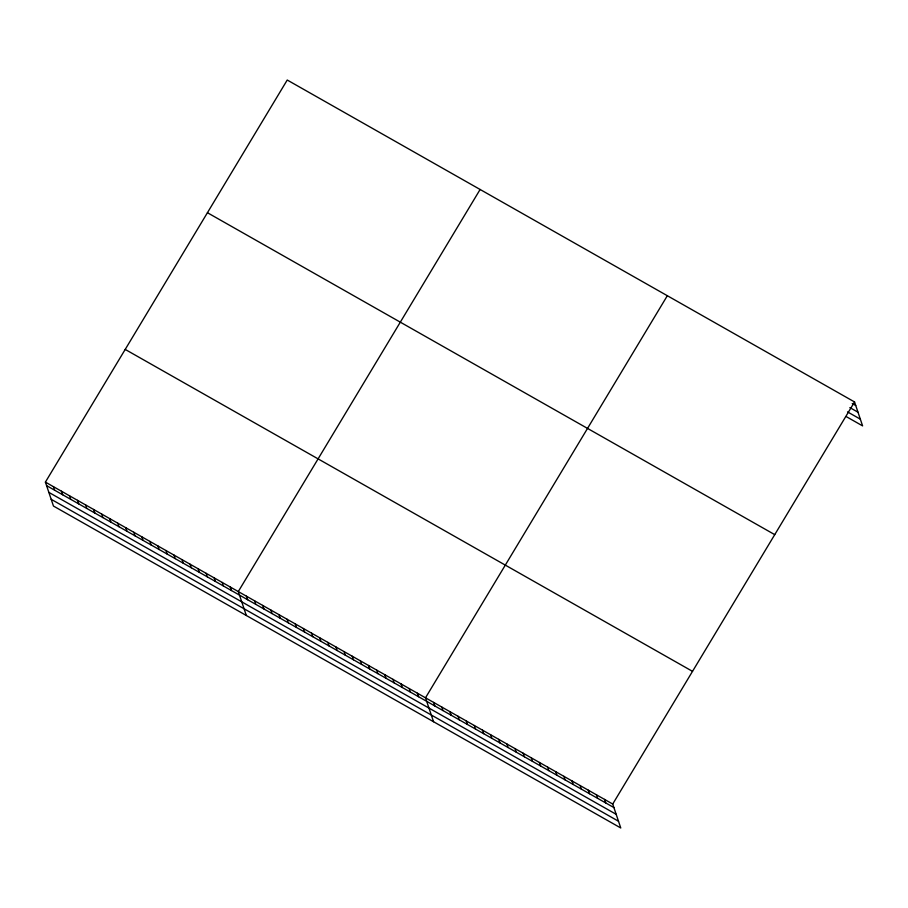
<?xml version="1.0" encoding="UTF-8"?>
<svg xmlns="http://www.w3.org/2000/svg" width="908" height="908" viewBox="0 0 908 908"><rect width="100%" height="100%" fill="white"/><g stroke="black" fill="none" stroke-linecap="round" stroke-linejoin="round"><path stroke-width="1.36" d="M45.4 482.114L612.718 804.045L620.766 827.971L53.459 506.051L45.4 482.114L287.234 80.029L854.541 401.949L862.6 425.886L846.324 416.647M480.116 189.477L238.282 591.573L246.34 615.499M667.335 295.713L425.5 697.809L433.559 721.735M612.718 804.045L854.541 401.949M852.249 403.515L855.733 405.49M849.865 407.601L858.003 412.221M847.539 411.903L860.33 419.156M207.421 212.71L774.74 534.642M125.202 349.421L692.52 671.352M46.592 485.644L613.91 807.575M48.85 492.374L616.169 814.306M51.189 499.309L618.507 821.241M604.58 799.426L605.761 802.956M596.431 794.806L597.623 798.336M588.293 790.187L589.485 793.717M580.155 785.568L581.347 789.097M572.017 780.948L573.209 784.478M563.879 776.329L565.071 779.859M555.741 771.709L556.922 775.239M547.592 767.09L548.784 770.631M539.454 762.47L540.646 766.011M531.316 757.851L532.508 761.392M523.178 753.231L524.37 756.773M515.04 748.612L516.232 752.153M506.902 743.992L508.094 747.534M498.764 739.373L499.945 742.914M490.615 734.754L491.807 738.295M482.477 730.134L483.669 733.675M474.339 725.515L475.531 729.056M466.201 720.895L467.393 724.436M458.063 716.276L459.255 719.817M449.925 711.656L451.106 715.198M441.776 707.048L442.968 710.578M433.638 702.429L434.83 705.959M417.362 693.19L418.554 696.72M409.224 688.57L410.416 692.1M401.086 683.951L402.267 687.481M392.937 679.332L394.129 682.861M384.799 674.712L385.991 678.242M376.661 670.093L377.853 673.623M368.523 665.473L369.715 669.003M360.385 660.854L361.577 664.384M352.247 656.234L353.439 659.764M344.109 651.615L345.29 655.156M335.96 646.995L337.152 650.537M327.822 642.376L329.014 645.917M319.684 637.756L320.876 641.298M311.546 633.137L312.738 636.678M303.408 628.518L304.6 632.059M295.27 623.898L296.451 627.439M287.121 619.279L288.313 622.82M278.983 614.659L280.175 618.2M270.845 610.04L272.037 613.581M262.707 605.42L263.899 608.962M254.569 600.801L255.761 604.342M246.431 596.181L247.612 599.723M230.246 587.011L231.438 590.54M222.21 582.448L223.402 585.978M214.174 577.885L215.366 581.426M206.139 573.323L207.33 576.864M198.103 568.76L199.295 572.301M190.067 564.209L191.259 567.738M182.031 559.646L183.223 563.176M173.996 555.083L175.176 558.613M165.96 550.52L167.14 554.062M157.913 545.958L159.104 549.499M149.877 541.395L151.069 544.936M141.841 536.844L143.033 540.374M133.805 532.281L134.997 535.811M125.769 527.718L126.961 531.259M117.734 523.156L118.925 526.697M109.698 518.593L110.889 522.134M101.662 514.041L102.854 517.571M93.626 509.479L94.807 513.009M85.59 504.916L86.771 508.446M77.543 500.353L78.735 503.895M69.507 495.791L70.699 499.332M61.472 491.228L62.663 494.769M53.436 486.677L54.628 490.207"/></g></svg>
